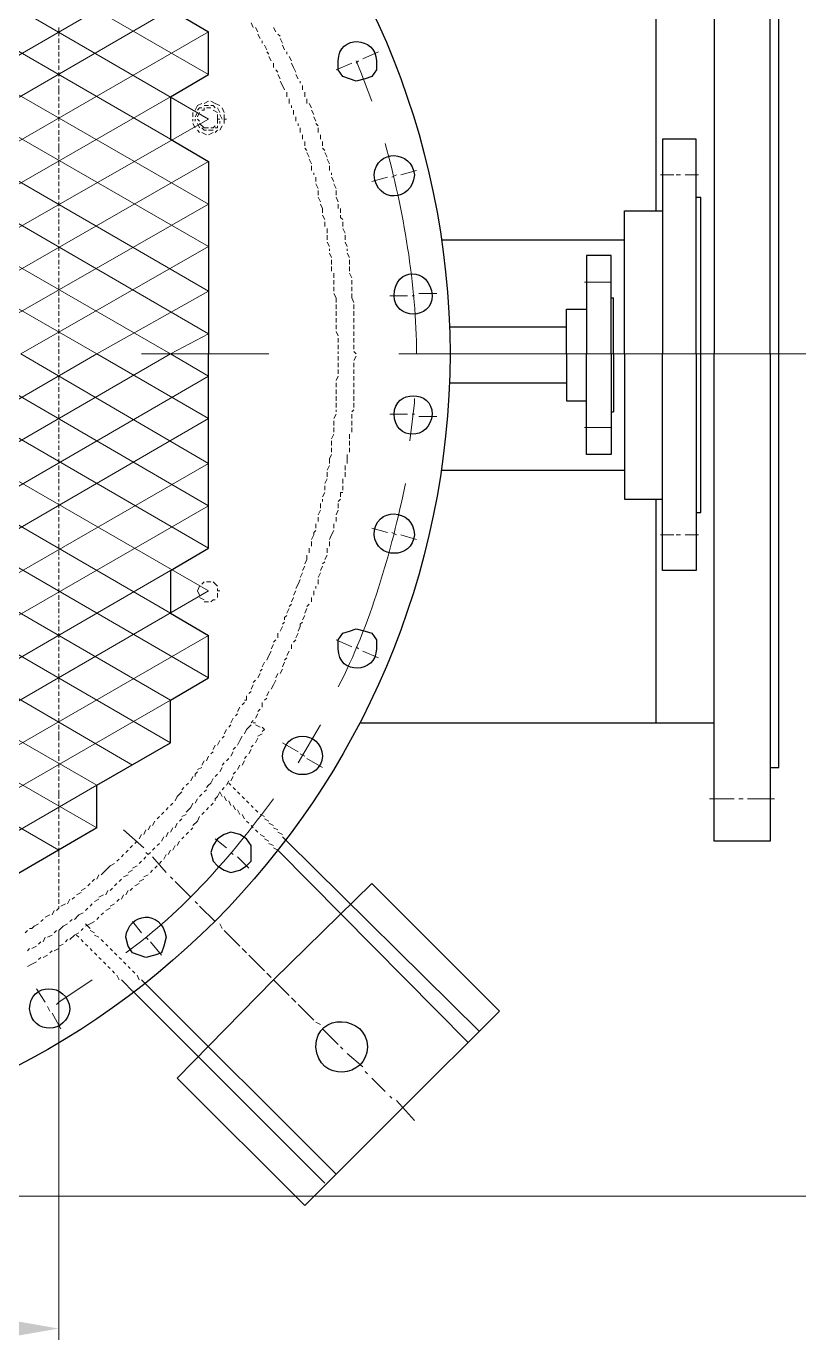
# Model space of a CAD drawing. Header units: millimetres. Extents: x 0 to 825, y 0 to 1167.
# Drawn here: x 260.3 to 322.5, y 105.3 to 211 of the extents above; entities that cross this region are included whole.
import ezdxf

# ---------------------------------------------------------------- set-up
doc = ezdxf.new("R2010")
doc.units = ezdxf.units.MM
doc.layers.add('1', color=7, linetype='Continuous')

msp = doc.modelspace()

# ---------------------------------------------------------------- hatches: boundary and pattern name
h = msp.add_hatch(color=0)
h.dxf.hatch_style = 2
h.paths.add_polyline_path([(258.801732, 106.881732), (258.801732, 105.441732), (262.941732, 106.161732)])

# ---------------------------------------------------------------- linework, layer by layer
at = {"layer": '1', "color": 0, "lineweight": 9}
for points in [[(275.001732, 207.141732), (230.001732, 233.061732)], [(275.001732, 203.541732), (230.001732, 229.641732)], [(271.941732, 201.921732), (230.001732, 226.221732)], [(275.001732, 196.701732), (230.001732, 222.621732)], [(275.001732, 193.281732), (230.001732, 219.201732)], [(275.001732, 189.681732), (230.001732, 215.781732)], [(230.001732, 191.481732), (271.941732, 215.781732)], [(275.001732, 186.261732), (230.001732, 212.361732)], [(230.001732, 188.061732), (271.941732, 212.361732)], [(230.001732, 184.641732), (275.001732, 210.561732)], [(262.941732, 210.561732), (262.941732, 210.921732)], [(262.941732, 210.201732), (262.941732, 210.561732)], [(278.601732, 210.921732), (278.421732, 211.281732)], [(278.961732, 210.561732), (278.781732, 210.921732)], [(280.401732, 210.561732), (280.221732, 210.921732)], [(262.941732, 209.661732), (262.941732, 210.021732)], [(262.941732, 209.121732), (262.941732, 209.481732)], [(279.141732, 210.021732), (278.961732, 210.381732)], [(279.321732, 209.661732), (279.321732, 209.841732)], [(279.681732, 209.121732), (279.501732, 209.481732)], [(280.761732, 210.201732), (280.581732, 210.381732)], [(280.941732, 209.661732), (280.941732, 209.661732), (280.761732, 210.021732)], [(281.121732, 209.121732), (280.941732, 209.481732)], [(271.941732, 184.641732), (230.001732, 208.761732)], [(262.941732, 208.581732), (262.941732, 208.941732)], [(262.941732, 208.041732), (262.941732, 208.401732)], [(279.861732, 208.761732), (279.681732, 208.941732)], [(280.041732, 208.221732), (279.861732, 208.581732)], [(281.301732, 208.761732), (281.301732, 208.941732)], [(281.661732, 208.221732), (281.481732, 208.581732)], [(288.681732, 208.941732), (287.421732, 208.401732)], [(262.941732, 207.501732), (262.941732, 207.861732)], [(262.941732, 206.961732), (262.941732, 207.321732)], [(280.221732, 207.681732), (280.221732, 208.041732)], [(280.581732, 207.321732), (280.401732, 207.501732)], [(281.841732, 207.681732), (281.661732, 208.041732)], [(282.021732, 207.321732), (281.841732, 207.681732)], [(286.521732, 208.041732), (285.261732, 207.501732)], [(288.141732, 204.981732), (287.241732, 207.321732), (286.881732, 208.221732)], [(287.061732, 208.221732), (286.881732, 208.041732)], [(262.941732, 206.421732), (262.941732, 206.781732)], [(262.941732, 205.881732), (262.941732, 206.241732)], [(280.761732, 206.781732), (280.581732, 207.141732)], [(280.941732, 206.241732), (280.761732, 206.601732)], [(281.121732, 205.881732), (280.941732, 206.241732)], [(282.201732, 206.781732), (282.021732, 207.141732)], [(282.381732, 206.421732), (282.381732, 206.601732)], [(282.561732, 205.881732), (282.561732, 206.241732)], [(266.001732, 184.641732), (230.001732, 205.341732)], [(235.941732, 184.641732), (271.941732, 205.341732)], [(262.941732, 205.521732), (262.941732, 205.881732)], [(262.941732, 204.981732), (262.941732, 205.341732)], [(281.301732, 205.341732), (281.301732, 205.701732)], [(281.481732, 204.801732), (281.481732, 205.161732)], [(282.741732, 205.341732), (282.741732, 205.701732)], [(282.921732, 204.801732), (282.921732, 205.161732)], [(262.941732, 204.441732), (262.941732, 204.801732)], [(262.941732, 203.901732), (262.941732, 204.261732)], [(274.101732, 204.621732), (273.921732, 204.261732)], [(274.461732, 204.801732), (274.101732, 204.621732)], [(274.461732, 204.441732), (274.281732, 204.441732), (274.101732, 204.261732)], [(274.641732, 204.441732), (274.641732, 204.261732), (274.461732, 204.261732)], [(275.001732, 204.981732), (274.641732, 204.801732)], [(275.001732, 204.621732), (274.641732, 204.621732)], [(275.181732, 204.441732), (275.001732, 204.441732), (274.821732, 204.441732)], [(275.541732, 204.801732), (275.181732, 204.981732)], [(275.541732, 204.441732), (275.361732, 204.621732), (275.181732, 204.621732)], [(275.721732, 204.081732), (275.361732, 204.261732)], [(275.901732, 204.621732), (275.541732, 204.801732)], [(275.901732, 204.081732), (275.721732, 204.441732), (275.721732, 204.441732)], [(276.261732, 204.081732), (276.081732, 204.441732)], [(281.661732, 204.441732), (281.661732, 204.621732)], [(281.841732, 203.901732), (281.841732, 204.261732)], [(283.281732, 204.441732), (283.101732, 204.801732)], [(283.461732, 203.901732), (283.281732, 204.261732)], [(241.881732, 184.641732), (275.001732, 203.541732)], [(262.941732, 203.361732), (262.941732, 203.721732)], [(262.941732, 202.821732), (262.941732, 203.181732)], [(273.741732, 204.081732), (273.741732, 203.721732)], [(273.741732, 203.541732), (273.741732, 203.361732)], [(273.741732, 203.181732), (273.921732, 202.821732)], [(274.101732, 204.081732), (274.101732, 204.081732), (273.921732, 203.721732)], [(273.921732, 203.541732), (273.921732, 203.361732)], [(274.281732, 204.081732), (274.281732, 204.081732), (274.101732, 203.721732)], [(274.101732, 203.541732), (274.281732, 203.361732)], [(274.101732, 203.181732), (274.281732, 202.821732), (274.281732, 202.821732)], [(274.281732, 203.181732), (274.641732, 202.821732)], [(275.721732, 203.541732), (275.721732, 203.901732)], [(275.721732, 203.181732), (275.721732, 203.181732), (275.721732, 203.541732)], [(275.721732, 203.541732), (275.901732, 203.541732)], [(276.081732, 203.541732), (275.901732, 203.901732)], [(275.901732, 203.181732), (275.901732, 203.181732), (275.901732, 203.361732)], [(276.081732, 203.541732), (276.081732, 203.541732)], [(276.261732, 203.541732), (276.261732, 203.901732)], [(276.261732, 203.181732), (276.261732, 203.541732)], [(276.261732, 203.541732), (276.441732, 203.541732)], [(282.021732, 203.361732), (282.021732, 203.721732)], [(282.201732, 203.001732), (282.201732, 203.181732)], [(283.641732, 203.361732), (283.461732, 203.721732)], [(283.821732, 203.001732), (283.641732, 203.181732)], [(262.941732, 202.281732), (262.941732, 202.641732)], [(262.941732, 201.741732), (262.941732, 202.101732)], [(274.101732, 202.641732), (274.281732, 202.461732)], [(274.461732, 202.821732), (274.641732, 202.641732), (274.821732, 202.641732)], [(274.461732, 202.461732), (274.821732, 202.281732)], [(274.641732, 202.821732), (275.001732, 202.821732), (275.001732, 202.821732)], [(275.001732, 202.641732), (275.361732, 202.641732)], [(275.001732, 202.281732), (275.361732, 202.461732)], [(275.181732, 202.821732), (275.361732, 202.821732), (275.541732, 203.001732)], [(275.541732, 202.821732), (275.721732, 202.821732), (275.721732, 203.001732)], [(275.541732, 202.461732), (275.721732, 202.641732)], [(275.901732, 202.641732), (276.081732, 203.001732)], [(282.381732, 202.461732), (282.381732, 202.821732)], [(282.561732, 201.921732), (282.561732, 202.281732)], [(283.821732, 202.461732), (283.821732, 202.821732)], [(284.001732, 201.921732), (284.001732, 202.281732)], [(262.941732, 201.201732), (262.941732, 201.561732)], [(262.941732, 200.841732), (262.941732, 201.201732)], [(282.741732, 201.381732), (282.741732, 201.741732)], [(282.921732, 201.021732), (282.741732, 201.201732)], [(284.181732, 201.381732), (284.181732, 201.741732)], [(284.361732, 201.021732), (284.181732, 201.201732)], [(248.001732, 184.641732), (275.001732, 200.121732)], [(262.941732, 200.301732), (262.941732, 200.661732)], [(262.941732, 199.761732), (262.941732, 200.121732)], [(283.101732, 200.481732), (282.921732, 200.841732)], [(283.281732, 199.941732), (283.101732, 200.301732)], [(284.541732, 200.481732), (284.361732, 200.841732)], [(284.721732, 199.941732), (284.541732, 200.301732)], [(262.941732, 199.221732), (262.941732, 199.581732)], [(262.941732, 198.681732), (262.941732, 199.041732)], [(283.281732, 199.401732), (283.281732, 199.761732)], [(283.461732, 199.041732), (283.461732, 199.221732)], [(283.641732, 198.501732), (283.641732, 198.861732)], [(284.721732, 199.401732), (284.721732, 199.761732)], [(284.901732, 199.041732), (284.901732, 199.221732)], [(285.081732, 198.501732), (284.901732, 198.861732)], [(289.401732, 198.861732), (288.141732, 198.501732)], [(290.121732, 199.041732), (289.761732, 198.861732)], [(291.741732, 199.401732), (290.481732, 199.041732)], [(311.361732, 199.041732), (312.441732, 199.041732)], [(312.621732, 199.041732), (312.981732, 199.041732)], [(313.341732, 199.041732), (314.421732, 199.041732)], [(262.941732, 198.141732), (262.941732, 198.501732)], [(262.941732, 197.601732), (262.941732, 197.961732)], [(283.821732, 197.961732), (283.641732, 198.321732)], [(283.821732, 197.421732), (283.821732, 197.781732)], [(285.261732, 197.961732), (285.081732, 198.321732)], [(285.261732, 197.421732), (285.261732, 197.781732)], [(253.941732, 184.641732), (275.001732, 196.701732)], [(262.941732, 197.061732), (262.941732, 197.421732)], [(262.941732, 196.521732), (262.941732, 196.881732)], [(284.001732, 196.881732), (283.821732, 197.241732)], [(284.181732, 196.341732), (284.001732, 196.701732)], [(285.441732, 196.881732), (285.261732, 197.241732)], [(285.441732, 196.341732), (285.441732, 196.701732)], [(262.941732, 196.161732), (262.941732, 196.341732)], [(262.941732, 195.621732), (262.941732, 195.981732)], [(284.181732, 195.981732), (284.181732, 196.341732)], [(284.361732, 195.441732), (284.181732, 195.801732)], [(285.621732, 195.981732), (285.621732, 196.341732)], [(285.801732, 195.441732), (285.621732, 195.621732), (285.621732, 195.801732)], [(262.941732, 195.081732), (262.941732, 195.441732)], [(262.941732, 194.541732), (262.941732, 194.901732)], [(284.361732, 194.901732), (284.361732, 195.261732)], [(284.541732, 194.361732), (284.541732, 194.721732)], [(285.801732, 194.901732), (285.801732, 195.261732)], [(285.981732, 194.361732), (285.801732, 194.721732)], [(262.941732, 194.001732), (262.941732, 194.361732)], [(262.941732, 193.461732), (262.941732, 193.821732)], [(284.541732, 193.821732), (284.541732, 194.181732)], [(284.721732, 193.281732), (284.541732, 193.641732)], [(285.981732, 193.821732), (285.981732, 194.181732)], [(286.161732, 193.281732), (285.981732, 193.641732)], [(259.881732, 184.641732), (275.001732, 193.281732)], [(262.941732, 192.921732), (262.941732, 193.281732)], [(262.941732, 192.381732), (262.941732, 192.741732)], [(284.721732, 192.921732), (284.721732, 193.101732)], [(284.901732, 192.381732), (284.721732, 192.741732)], [(286.161732, 192.921732), (286.161732, 193.101732)], [(286.341732, 192.381732), (286.161732, 192.741732)], [(262.941732, 191.841732), (262.941732, 192.201732)], [(262.941732, 191.481732), (262.941732, 191.661732)], [(284.901732, 191.841732), (284.901732, 192.201732)], [(284.901732, 191.301732), (284.901732, 191.661732)], [(286.341732, 191.841732), (286.341732, 192.021732), (286.341732, 192.201732)], [(286.341732, 191.301732), (286.341732, 191.661732)], [(262.941732, 190.941732), (262.941732, 191.301732)], [(262.941732, 190.401732), (262.941732, 190.761732)], [(285.081732, 190.761732), (285.081732, 191.121732)], [(285.081732, 190.221732), (285.081732, 190.581732)], [(286.521732, 190.761732), (286.341732, 191.121732)], [(286.521732, 190.221732), (286.521732, 190.581732)], [(305.241732, 190.401732), (307.401732, 190.401732)], [(262.941732, 189.861732), (262.941732, 190.221732)], [(262.941732, 189.321732), (262.941732, 189.681732)], [(266.001732, 184.641732), (275.001732, 189.681732)], [(285.081732, 189.681732), (285.081732, 190.041732)], [(285.261732, 189.141732), (285.081732, 189.501732)], [(286.521732, 189.681732), (286.521732, 190.041732)], [(286.521732, 189.141732), (286.521732, 189.501732)], [(291.021732, 189.321732), (289.581732, 189.321732)], [(291.561732, 189.321732), (291.381732, 189.321732)], [(293.361732, 189.501732), (291.921732, 189.501732)], [(262.941732, 188.781732), (262.941732, 189.141732)], [(262.941732, 188.241732), (262.941732, 188.601732)], [(285.261732, 188.781732), (285.261732, 189.141732)], [(285.261732, 188.241732), (285.261732, 188.601732)], [(286.701732, 188.781732), (286.521732, 189.141732)], [(286.701732, 188.241732), (286.701732, 188.241732), (286.701732, 188.601732)], [(262.941732, 187.701732), (262.941732, 188.061732)], [(262.941732, 187.161732), (262.941732, 187.521732)], [(285.261732, 187.701732), (285.261732, 188.061732)], [(285.261732, 187.161732), (285.261732, 187.521732)], [(286.701732, 187.701732), (286.701732, 188.061732)], [(286.701732, 187.161732), (286.701732, 187.521732)], [(262.941732, 186.801732), (262.941732, 186.981732)], [(262.941732, 186.261732), (262.941732, 186.621732)], [(271.941732, 184.641732), (275.001732, 186.261732)], [(285.261732, 186.621732), (285.261732, 186.981732)], [(285.441732, 186.081732), (285.261732, 186.441732)], [(286.701732, 186.621732), (286.701732, 186.981732)], [(286.701732, 186.081732), (286.701732, 186.441732)], [(262.941732, 185.721732), (262.941732, 186.081732)], [(262.941732, 185.181732), (262.941732, 185.541732)], [(285.441732, 185.541732), (285.441732, 185.901732)], [(285.441732, 185.001732), (285.441732, 185.361732)], [(286.701732, 185.541732), (286.701732, 185.901732)], [(286.701732, 185.001732), (286.701732, 185.361732)], [(271.941732, 184.641732), (230.001732, 160.341732)], [(266.001732, 184.641732), (230.001732, 163.761732)], [(230.001732, 184.641732), (275.001732, 158.541732)], [(235.941732, 184.641732), (271.941732, 163.761732)], [(241.881732, 184.641732), (275.001732, 165.561732)], [(248.001732, 184.641732), (275.001732, 168.981732)], [(253.941732, 184.641732), (275.001732, 172.401732)], [(259.881732, 184.641732), (275.001732, 175.821732)], [(262.941732, 184.641732), (262.941732, 185.001732)], [(262.941732, 184.101732), (262.941732, 184.461732)], [(266.001732, 184.641732), (275.001732, 179.421732)], [(269.601732, 184.641732), (279.861732, 184.641732)], [(271.941732, 184.641732), (275.001732, 182.841732)], [(285.441732, 184.641732), (285.441732, 184.821732)], [(285.441732, 184.641732), (285.441732, 184.641732)], [(285.441732, 184.101732), (285.441732, 184.461732)], [(286.881732, 184.641732), (286.701732, 184.821732)], [(286.701732, 184.101732), (286.881732, 184.461732)], [(286.881732, 184.641732), (286.881732, 184.641732)], [(290.301732, 184.641732), (334.761732, 184.641732)], [(291.741732, 184.641732), (291.741732, 184.641732)], [(262.941732, 183.561732), (262.941732, 183.921732)], [(262.941732, 183.021732), (262.941732, 183.381732)], [(285.441732, 183.561732), (285.441732, 183.921732)], [(285.441732, 183.021732), (285.441732, 183.381732)], [(286.701732, 183.561732), (286.701732, 183.921732)], [(286.701732, 183.021732), (286.701732, 183.381732)], [(275.001732, 182.841732), (230.001732, 156.741732)], [(262.941732, 182.481732), (262.941732, 182.841732)], [(262.941732, 182.121732), (262.941732, 182.301732)], [(262.941732, 181.581732), (262.941732, 181.941732)], [(285.261732, 182.481732), (285.441732, 182.841732)], [(285.261732, 181.941732), (285.261732, 182.301732)], [(286.701732, 182.481732), (286.701732, 182.841732)], [(286.701732, 181.941732), (286.701732, 182.301732)], [(230.001732, 181.041732), (271.941732, 156.741732)], [(262.941732, 181.041732), (262.941732, 181.401732)], [(262.941732, 180.501732), (262.941732, 180.861732)], [(285.261732, 181.401732), (285.261732, 181.761732)], [(285.261732, 180.861732), (285.261732, 181.221732)], [(286.701732, 181.401732), (286.701732, 181.761732)], [(286.701732, 180.861732), (286.701732, 181.221732)], [(291.201732, 177.621732), (291.561732, 180.681732), (291.561732, 181.041732)], [(262.941732, 179.961732), (262.941732, 180.321732)], [(262.941732, 179.421732), (262.941732, 179.781732)], [(285.081732, 179.421732), (285.261732, 179.781732)], [(285.261732, 180.321732), (285.261732, 180.681732)], [(285.261732, 179.961732), (285.261732, 180.141732)], [(286.521732, 179.961732), (286.701732, 180.141732)], [(286.521732, 179.421732), (286.521732, 179.781732)], [(286.701732, 180.321732), (286.701732, 180.681732)], [(291.021732, 179.781732), (289.581732, 179.781732)], [(291.561732, 179.781732), (291.381732, 179.781732)], [(275.001732, 179.421732), (230.001732, 153.321732)], [(262.941732, 178.881732), (262.941732, 179.241732)], [(285.081732, 178.881732), (285.081732, 179.241732)], [(286.521732, 178.881732), (286.521732, 179.241732)], [(293.361732, 179.601732), (291.921732, 179.601732)], [(262.941732, 178.341732), (262.941732, 178.701732)], [(262.941732, 177.801732), (262.941732, 178.161732)], [(284.901732, 177.801732), (285.081732, 178.161732)], [(285.081732, 178.341732), (285.081732, 178.701732)], [(286.341732, 177.801732), (286.341732, 178.161732)], [(286.521732, 178.341732), (286.521732, 178.701732)], [(305.241732, 178.701732), (307.401732, 178.701732)], [(230.001732, 177.621732), (271.941732, 153.321732)], [(262.941732, 177.441732), (262.941732, 177.621732)], [(262.941732, 176.901732), (262.941732, 177.261732)], [(262.941732, 176.361732), (262.941732, 176.721732)], [(284.901732, 177.261732), (284.901732, 177.621732)], [(284.901732, 176.721732), (284.901732, 177.081732)], [(286.341732, 177.261732), (286.341732, 177.621732)], [(286.341732, 176.721732), (286.341732, 177.081732)], [(275.001732, 175.821732), (230.001732, 149.901732)], [(262.941732, 175.821732), (262.941732, 176.181732)], [(262.941732, 175.281732), (262.941732, 175.641732)], [(284.541732, 175.281732), (284.721732, 175.641732)], [(284.721732, 176.181732), (284.901732, 176.541732)], [(284.721732, 175.821732), (284.721732, 176.181732)], [(285.981732, 175.281732), (285.981732, 175.641732)], [(286.161732, 176.181732), (286.161732, 176.541732)], [(286.161732, 175.821732), (286.161732, 176.181732)], [(262.941732, 174.741732), (262.941732, 175.101732)], [(262.941732, 174.201732), (262.941732, 174.561732)], [(284.361732, 174.201732), (284.541732, 174.561732)], [(284.541732, 174.741732), (284.541732, 175.101732)], [(285.801732, 174.201732), (285.801732, 174.561732)], [(285.981732, 174.741732), (285.981732, 175.101732)], [(230.001732, 174.201732), (268.881732, 151.521732)], [(262.941732, 173.661732), (262.941732, 174.021732)], [(262.941732, 173.121732), (262.941732, 173.481732)], [(284.181732, 173.121732), (284.361732, 173.481732)], [(284.361732, 173.661732), (284.361732, 174.021732)], [(285.621732, 173.121732), (285.621732, 173.481732), (285.801732, 173.481732)], [(285.801732, 173.661732), (285.801732, 174.021732)], [(275.001732, 172.401732), (230.001732, 146.481732)], [(262.941732, 172.761732), (262.941732, 172.941732)], [(262.941732, 172.221732), (262.941732, 172.581732)], [(284.001732, 172.221732), (284.001732, 172.581732)], [(284.181732, 172.761732), (284.181732, 172.941732)], [(285.441732, 172.761732), (285.621732, 172.941732)], [(285.441732, 172.221732), (285.441732, 172.581732)], [(262.941732, 171.681732), (262.941732, 172.041732)], [(262.941732, 171.141732), (262.941732, 171.501732)], [(283.821732, 171.681732), (284.001732, 172.041732)], [(283.821732, 171.141732), (283.821732, 171.501732)], [(285.261732, 171.681732), (285.441732, 172.041732)], [(285.261732, 171.141732), (285.261732, 171.501732)], [(230.001732, 170.601732), (266.001732, 149.901732)], [(262.941732, 170.601732), (262.941732, 170.961732)], [(262.941732, 170.061732), (262.941732, 170.421732)], [(283.461732, 170.061732), (283.461732, 170.241732), (283.641732, 170.421732)], [(283.641732, 170.601732), (283.641732, 170.961732)], [(284.901732, 170.061732), (285.081732, 170.421732)], [(285.081732, 170.601732), (285.081732, 170.961732)], [(289.401732, 170.241732), (288.141732, 170.601732)], [(262.941732, 169.521732), (262.941732, 169.881732)], [(262.941732, 168.981732), (262.941732, 169.341732)], [(283.281732, 169.701732), (283.461732, 170.061732)], [(283.281732, 169.161732), (283.281732, 169.521732)], [(284.721732, 169.701732), (284.901732, 170.061732)], [(284.721732, 169.161732), (284.721732, 169.521732)], [(290.121732, 170.061732), (289.761732, 170.241732)], [(291.741732, 169.701732), (290.481732, 170.061732)], [(311.361732, 170.061732), (312.441732, 170.061732)], [(312.621732, 170.061732), (312.981732, 170.061732)], [(313.341732, 170.061732), (314.421732, 170.061732)], [(262.941732, 168.441732), (262.941732, 168.801732)], [(262.941732, 168.081732), (262.941732, 168.261732)], [(282.921732, 168.081732), (282.921732, 168.441732)], [(283.101732, 168.621732), (283.101732, 168.981732)], [(284.361732, 168.081732), (284.541732, 168.441732)], [(284.541732, 168.621732), (284.541732, 168.981732)], [(230.001732, 167.181732), (266.001732, 146.481732)], [(271.941732, 167.181732), (230.001732, 142.881732)], [(262.941732, 167.541732), (262.941732, 167.901732)], [(262.941732, 167.001732), (262.941732, 167.361732)], [(282.561732, 167.181732), (282.741732, 167.541732)], [(282.741732, 167.721732), (282.921732, 168.081732)], [(284.001732, 167.181732), (284.181732, 167.541732)], [(284.181732, 167.721732), (284.361732, 167.901732)], [(262.941732, 166.461732), (262.941732, 166.821732)], [(262.941732, 165.921732), (262.941732, 166.281732)], [(274.641732, 166.281732), (274.641732, 166.281732), (274.461732, 166.101732)], [(275.181732, 166.281732), (275.001732, 166.281732), (274.821732, 166.281732)], [(275.721732, 165.921732), (275.361732, 166.281732)], [(282.021732, 165.741732), (282.201732, 166.101732)], [(282.201732, 166.101732), (282.381732, 166.461732)], [(282.381732, 166.641732), (282.381732, 166.641732), (282.561732, 167.001732)], [(283.821732, 166.641732), (284.001732, 167.001732)], [(283.821732, 166.101732), (283.821732, 166.281732), (283.821732, 166.461732)], [(275.001732, 165.561732), (230.001732, 139.461732)], [(262.941732, 165.381732), (262.941732, 165.741732)], [(262.941732, 164.841732), (262.941732, 165.201732)], [(274.281732, 165.921732), (274.281732, 165.921732), (274.101732, 165.561732)], [(274.101732, 165.561732), (274.281732, 165.201732)], [(274.281732, 165.021732), (274.641732, 164.841732)], [(275.721732, 165.561732), (275.721732, 165.741732)], [(275.721732, 165.561732), (275.901732, 165.561732)], [(275.721732, 165.021732), (275.721732, 165.021732), (275.721732, 165.381732)], [(281.661732, 164.661732), (281.841732, 165.021732)], [(281.841732, 165.201732), (282.021732, 165.561732)], [(283.281732, 164.661732), (283.281732, 165.021732)], [(283.461732, 165.201732), (283.461732, 165.561732)], [(283.641732, 165.741732), (283.641732, 165.921732)], [(262.941732, 164.301732), (262.941732, 164.661732)], [(262.941732, 163.761732), (262.941732, 164.121732)], [(274.641732, 164.661732), (275.001732, 164.661732), (275.001732, 164.661732)], [(275.181732, 164.661732), (275.361732, 164.841732), (275.541732, 164.841732)], [(281.301732, 163.761732), (281.481732, 164.121732)], [(281.481732, 164.301732), (281.661732, 164.481732)], [(282.741732, 163.761732), (282.921732, 164.121732)], [(282.921732, 164.301732), (283.101732, 164.481732)], [(230.001732, 163.761732), (262.941732, 144.681732)], [(262.941732, 163.401732), (262.941732, 163.581732)], [(262.941732, 162.861732), (262.941732, 163.221732)], [(280.941732, 162.861732), (281.121732, 163.041732)], [(281.121732, 163.221732), (281.121732, 163.401732), (281.301732, 163.581732)], [(282.381732, 162.681732), (282.381732, 162.861732), (282.561732, 163.041732)], [(282.561732, 163.221732), (282.741732, 163.581732)], [(275.001732, 161.961732), (230.001732, 136.041732)], [(262.941732, 162.321732), (262.941732, 162.681732)], [(262.941732, 161.781732), (262.941732, 162.141732)], [(280.581732, 161.781732), (280.581732, 162.141732)], [(280.761732, 162.321732), (280.941732, 162.681732)], [(282.021732, 161.781732), (282.201732, 162.141732)], [(282.201732, 162.321732), (282.381732, 162.681732)], [(262.941732, 161.241732), (262.941732, 161.601732)], [(262.941732, 160.701732), (262.941732, 161.061732)], [(280.041732, 160.881732), (280.221732, 161.241732)], [(280.221732, 161.421732), (280.401732, 161.601732)], [(281.661732, 160.881732), (281.661732, 161.241732)], [(281.841732, 161.421732), (282.021732, 161.601732)], [(286.521732, 161.061732), (285.261732, 161.601732)], [(287.061732, 160.881732), (286.881732, 161.061732)], [(262.941732, 160.161732), (262.941732, 160.521732)], [(262.941732, 159.621732), (262.941732, 159.981732)], [(279.321732, 159.441732), (279.501732, 159.801732)], [(279.681732, 159.981732), (279.681732, 159.981732), (279.861732, 160.341732)], [(279.861732, 160.341732), (280.041732, 160.701732)], [(280.941732, 159.441732), (281.121732, 159.801732)], [(281.121732, 159.981732), (281.301732, 160.161732)], [(281.301732, 160.341732), (281.481732, 160.701732)], [(288.681732, 160.161732), (287.421732, 160.701732)], [(262.941732, 159.081732), (262.941732, 159.441732)], [(262.941732, 158.541732), (262.941732, 158.901732)], [(278.961732, 158.541732), (279.141732, 158.901732)], [(279.141732, 159.081732), (279.321732, 159.261732)], [(280.401732, 158.541732), (280.581732, 158.901732)], [(280.761732, 158.901732), (280.941732, 159.261732)], [(262.941732, 158.181732), (262.941732, 158.541732)], [(262.941732, 157.641732), (262.941732, 158.001732)], [(278.421732, 157.641732), (278.601732, 158.001732)], [(278.601732, 158.181732), (278.781732, 158.361732)], [(280.041732, 157.641732), (280.221732, 158.001732)], [(280.221732, 158.001732), (280.401732, 158.361732)], [(271.941732, 156.741732), (232.881732, 134.241732)], [(262.941732, 157.101732), (262.941732, 157.461732)], [(262.941732, 156.561732), (262.941732, 156.921732)], [(277.701732, 156.381732), (277.881732, 156.561732)], [(277.881732, 156.741732), (278.061732, 156.741732), (278.061732, 157.101732)], [(278.241732, 157.281732), (278.421732, 157.461732)], [(279.321732, 156.201732), (279.321732, 156.561732)], [(279.501732, 156.741732), (279.681732, 156.921732)], [(279.681732, 157.101732), (279.861732, 157.461732)], [(262.941732, 156.021732), (262.941732, 156.381732)], [(262.941732, 155.481732), (262.941732, 155.841732)], [(277.161732, 155.481732), (277.341732, 155.661732)], [(277.341732, 155.841732), (277.521732, 156.201732)], [(278.781732, 155.301732), (278.961732, 155.661732)], [(278.961732, 155.841732), (279.141732, 156.021732)], [(262.941732, 154.941732), (262.941732, 155.301732)], [(262.941732, 154.401732), (262.941732, 154.761732)], [(276.261732, 154.041732), (276.441732, 154.401732)], [(276.621732, 154.581732), (276.801732, 154.761732)], [(276.801732, 154.941732), (276.981732, 155.301732)], [(277.881732, 154.041732), (278.061732, 154.401732)], [(278.061732, 154.401732), (278.421732, 154.761732)], [(278.421732, 154.941732), (278.601732, 155.121732)], [(278.601732, 154.941732), (278.781732, 154.941732)], [(278.781732, 154.761732), (279.141732, 154.581732)], [(279.321732, 154.581732), (279.501732, 154.401732)], [(279.321732, 154.221732), (279.501732, 154.401732)], [(282.201732, 151.701732), (284.001732, 154.761732)], [(262.941732, 153.861732), (262.941732, 154.221732)], [(262.941732, 153.501732), (262.941732, 153.861732)], [(275.721732, 153.141732), (275.901732, 153.501732)], [(276.081732, 153.681732), (276.081732, 153.681732), (276.261732, 153.861732)], [(277.341732, 153.141732), (277.521732, 153.501732)], [(277.521732, 153.501732), (277.701732, 153.861732)], [(278.781732, 153.321732), (278.961732, 153.681732)], [(278.961732, 153.861732), (279.321732, 154.041732)], [(262.941732, 152.961732), (262.941732, 153.321732)], [(262.941732, 152.421732), (262.941732, 152.781732)], [(275.181732, 152.421732), (275.361732, 152.601732)], [(275.361732, 152.781732), (275.541732, 153.141732)], [(276.801732, 152.241732), (276.981732, 152.601732)], [(276.981732, 152.781732), (277.161732, 152.961732)], [(278.241732, 152.421732), (278.421732, 152.781732)], [(278.421732, 152.961732), (278.601732, 153.141732)], [(282.201732, 152.601732), (280.941732, 153.321732)], [(282.741732, 152.241732), (282.381732, 152.421732)], [(262.941732, 151.881732), (262.941732, 152.241732)], [(262.941732, 151.341732), (262.941732, 151.701732)], [(274.101732, 151.161732), (274.461732, 151.341732)], [(274.461732, 151.521732), (274.641732, 151.881732)], [(274.821732, 151.881732), (275.001732, 152.241732)], [(275.901732, 150.981732), (276.081732, 151.341732)], [(276.081732, 151.521732), (276.261732, 151.701732)], [(276.441732, 151.881732), (276.621732, 152.061732)], [(277.341732, 151.161732), (277.521732, 151.521732)], [(277.701732, 151.521732), (277.881732, 151.881732)], [(277.881732, 152.061732), (278.061732, 152.241732)], [(284.181732, 151.341732), (282.921732, 152.061732)], [(262.941732, 150.801732), (262.941732, 151.161732)], [(262.941732, 150.261732), (262.941732, 150.621732)], [(273.561732, 150.261732), (273.741732, 150.621732)], [(273.921732, 150.621732), (273.921732, 150.801732), (274.101732, 150.981732)], [(275.181732, 150.081732), (275.361732, 150.441732)], [(275.541732, 150.621732), (275.721732, 150.801732)], [(276.441732, 149.901732), (276.621732, 150.261732)], [(276.801732, 150.261732), (276.981732, 150.621732)], [(276.981732, 150.801732), (277.161732, 150.981732)], [(266.001732, 149.901732), (248.001732, 139.461732)], [(262.941732, 149.721732), (262.941732, 150.081732)], [(262.941732, 149.181732), (262.941732, 149.541732)], [(262.941732, 148.821732), (262.941732, 149.181732)], [(272.481732, 149.001732), (272.841732, 149.361732)], [(272.841732, 149.541732), (273.021732, 149.721732)], [(273.201732, 149.901732), (273.381732, 150.081732)], [(274.281732, 149.001732), (274.461732, 149.181732)], [(274.641732, 149.361732), (274.821732, 149.541732)], [(274.821732, 149.721732), (275.001732, 149.901732), (275.181732, 150.081732)], [(275.721732, 149.001732), (275.901732, 149.361732)], [(275.901732, 149.361732), (276.081732, 149.001732)], [(276.081732, 149.541732), (276.261732, 149.721732)], [(276.621732, 150.081732), (276.801732, 149.901732)], [(276.981732, 149.721732), (277.161732, 149.541732)], [(277.341732, 149.361732), (277.521732, 149.181732)], [(262.941732, 148.281732), (262.941732, 148.641732)], [(262.941732, 147.741732), (262.941732, 148.101732)], [(271.581732, 147.921732), (271.581732, 147.921732), (271.761732, 148.101732)], [(271.941732, 148.281732), (272.121732, 148.461732)], [(272.301732, 148.641732), (272.481732, 149.001732)], [(273.201732, 147.741732), (273.561732, 148.101732)], [(273.561732, 148.101732), (273.741732, 148.461732)], [(273.921732, 148.461732), (274.101732, 148.821732)], [(274.821732, 147.921732), (275.001732, 148.101732)], [(275.181732, 148.281732), (275.361732, 148.461732)], [(275.541732, 148.641732), (275.541732, 148.821732), (275.721732, 149.001732)], [(276.261732, 149.001732), (276.441732, 148.641732)], [(276.621732, 148.641732), (276.801732, 148.281732)], [(276.981732, 148.281732), (277.161732, 147.921732)], [(277.701732, 149.001732), (277.881732, 148.821732)], [(278.061732, 148.641732), (278.241732, 148.461732)], [(278.421732, 148.281732), (278.601732, 148.101732)], [(315.321732, 148.821732), (317.301732, 148.821732)], [(317.661732, 148.821732), (318.021732, 148.821732)], [(318.381732, 148.821732), (320.541732, 148.821732)], [(262.941732, 147.201732), (262.941732, 147.561732)], [(262.941732, 146.661732), (262.941732, 147.021732)], [(270.501732, 146.661732), (270.681732, 147.021732)], [(270.861732, 147.201732), (271.041732, 147.381732)], [(271.221732, 147.561732), (271.401732, 147.741732)], [(272.661732, 147.021732), (272.661732, 147.021732), (272.841732, 147.201732)], [(272.841732, 147.381732), (273.201732, 147.561732)], [(273.741732, 146.661732), (274.101732, 147.021732)], [(274.101732, 147.021732), (274.281732, 147.381732)], [(274.461732, 147.561732), (274.641732, 147.741732)], [(277.341732, 147.921732), (277.521732, 147.561732)], [(277.701732, 147.561732), (277.881732, 147.201732)], [(278.061732, 147.021732), (278.241732, 146.841732)], [(278.781732, 147.921732), (278.961732, 147.741732)], [(279.141732, 147.561732), (279.501732, 147.381732)], [(279.501732, 147.201732), (279.861732, 147.021732)], [(262.941732, 146.121732), (262.941732, 146.481732)], [(262.941732, 145.581732), (262.941732, 145.941732)], [(268.161732, 146.301732), (269.781732, 144.861732)], [(269.421732, 145.581732), (269.601732, 145.941732)], [(269.781732, 145.941732), (269.961732, 146.301732)], [(270.141732, 146.301732), (270.321732, 146.661732)], [(271.581732, 145.761732), (271.761732, 146.121732)], [(271.941732, 146.121732), (272.121732, 146.481732)], [(272.301732, 146.481732), (272.481732, 146.841732)], [(273.201732, 145.941732), (273.381732, 146.121732)], [(273.561732, 146.301732), (273.741732, 146.481732)], [(278.421732, 146.661732), (278.601732, 146.481732)], [(278.781732, 146.301732), (278.961732, 146.121732)], [(279.141732, 145.941732), (279.501732, 145.761732)], [(279.861732, 146.841732), (280.221732, 146.661732)], [(280.221732, 146.481732), (280.581732, 146.301732)], [(280.581732, 146.121732), (280.941732, 145.941732)], [(262.941732, 145.041732), (262.941732, 145.401732)], [(268.701732, 144.861732), (268.881732, 145.041732)], [(269.061732, 145.221732), (269.241732, 145.401732)], [(270.861732, 145.041732), (271.041732, 145.221732)], [(271.221732, 145.401732), (271.401732, 145.761732)], [(272.121732, 144.681732), (272.301732, 145.041732)], [(272.481732, 145.041732), (272.661732, 145.401732)], [(272.841732, 145.581732), (273.021732, 145.761732)], [(276.441732, 144.861732), (275.541732, 145.581732)], [(279.501732, 145.581732), (279.861732, 145.401732)], [(279.861732, 145.221732), (280.221732, 145.041732)], [(280.941732, 145.761732), (281.301732, 145.401732)], [(262.941732, 144.501732), (262.941732, 144.861732)], [(262.941732, 144.141732), (262.941732, 144.501732)], [(262.941732, 143.601732), (262.941732, 143.961732)], [(267.621732, 143.781732), (267.801732, 143.961732)], [(267.981732, 144.141732), (268.161732, 144.321732)], [(268.341732, 144.501732), (268.521732, 144.681732)], [(269.781732, 143.961732), (269.961732, 144.141732)], [(269.961732, 144.501732), (270.141732, 144.321732)], [(270.141732, 144.321732), (270.141732, 144.321732), (270.321732, 144.501732)], [(270.501732, 144.681732), (270.681732, 144.861732)], [(270.501732, 144.141732), (271.581732, 142.881732)], [(271.401732, 143.961732), (271.581732, 144.321732)], [(271.761732, 144.321732), (271.941732, 144.681732)], [(276.981732, 144.321732), (276.801732, 144.501732)], [(278.241732, 143.241732), (277.341732, 144.141732)], [(280.221732, 144.861732), (280.581732, 144.681732)], [(262.941732, 143.061732), (262.941732, 143.421732)], [(262.941732, 142.521732), (262.941732, 142.881732)], [(266.361732, 142.701732), (266.541732, 142.881732), (266.721732, 143.061732)], [(266.721732, 143.061732), (267.081732, 143.421732)], [(267.081732, 143.421732), (267.441732, 143.601732)], [(268.521732, 142.881732), (268.881732, 143.061732)], [(268.881732, 143.241732), (269.241732, 143.421732)], [(269.421732, 143.601732), (269.601732, 143.781732)], [(270.321732, 142.881732), (270.501732, 143.061732)], [(270.681732, 143.241732), (270.861732, 143.421732)], [(271.041732, 143.601732), (271.221732, 143.781732)], [(262.941732, 141.981732), (262.941732, 142.341732)], [(262.941732, 141.441732), (262.941732, 141.801732)], [(265.281732, 141.801732), (265.461732, 141.981732)], [(265.641732, 142.161732), (265.821732, 142.341732)], [(266.001732, 142.341732), (266.181732, 142.701732)], [(267.441732, 141.801732), (267.621732, 141.981732)], [(267.801732, 142.161732), (267.981732, 142.341732)], [(268.161732, 142.521732), (268.521732, 142.701732)], [(269.061732, 141.801732), (269.421732, 141.981732)], [(269.421732, 142.161732), (269.781732, 142.341732)], [(269.781732, 142.521732), (270.141732, 142.701732)], [(271.941732, 142.521732), (272.121732, 142.341732)], [(272.301732, 142.161732), (273.561732, 140.901732)], [(262.941732, 140.901732), (262.941732, 141.261732)], [(262.941732, 140.361732), (262.941732, 140.721732)], [(263.661732, 140.361732), (263.841732, 140.721732)], [(264.021732, 140.721732), (264.201732, 140.901732)], [(264.381732, 141.081732), (264.741732, 141.261732)], [(264.741732, 141.441732), (265.101732, 141.621732)], [(265.821732, 140.541732), (266.181732, 140.721732)], [(266.181732, 140.901732), (266.541732, 141.081732)], [(266.721732, 141.081732), (266.901732, 141.441732)], [(267.081732, 141.441732), (267.261732, 141.621732)], [(267.621732, 140.541732), (267.801732, 140.721732)], [(267.981732, 140.721732), (268.161732, 141.081732)], [(268.341732, 141.081732), (268.521732, 141.441732)], [(268.701732, 141.441732), (268.881732, 141.621732)], [(262.401732, 139.461732), (262.581732, 139.821732)], [(262.761732, 139.821732), (262.941732, 140.001732)], [(262.941732, 140.001732), (262.941732, 140.181732)], [(263.121732, 140.181732), (263.481732, 140.361732)], [(264.561732, 139.461732), (264.921732, 139.641732)], [(265.101732, 139.821732), (265.281732, 140.001732)], [(265.461732, 140.181732), (265.641732, 140.361732)], [(266.361732, 139.461732), (266.541732, 139.641732)], [(266.721732, 139.821732), (267.081732, 140.001732)], [(267.081732, 140.181732), (267.441732, 140.361732)], [(273.921732, 140.541732), (274.101732, 140.361732)], [(274.281732, 140.181732), (275.541732, 138.921732)], [(260.601732, 138.381732), (260.781732, 138.381732), (260.961732, 138.561732)], [(260.961732, 138.561732), (261.321732, 138.741732)], [(261.501732, 138.921732), (261.681732, 139.101732)], [(261.861732, 139.281732), (262.221732, 139.461732)], [(262.941732, 138.201732), (263.301732, 138.561732)], [(263.301732, 138.561732), (263.661732, 138.741732)], [(263.841732, 138.921732), (264.021732, 139.101732)], [(264.201732, 139.101732), (264.561732, 139.461732)], [(265.101732, 138.561732), (265.461732, 138.741732)], [(265.101732, 138.741732), (265.461732, 138.381732)], [(265.461732, 138.741732), (265.821732, 138.921732), (265.821732, 138.921732)], [(266.001732, 139.101732), (266.181732, 139.281732)], [(269.601732, 138.021732), (268.881732, 138.921732)], [(275.901732, 138.741732), (276.081732, 138.381732)], [(260.241732, 138.021732), (260.421732, 138.201732)], [(261.681732, 137.301732), (261.861732, 137.661732)], [(262.041732, 137.661732), (262.401732, 137.841732)], [(262.581732, 138.021732), (262.761732, 138.201732)], [(262.941732, 138.201732), (262.941732, 105.261732)], [(263.481732, 137.301732), (263.661732, 137.481732)], [(263.841732, 137.481732), (264.201732, 137.841732)], [(264.201732, 137.841732), (264.561732, 138.021732)], [(264.381732, 137.841732), (264.561732, 137.661732)], [(264.741732, 138.201732), (264.921732, 138.381732)], [(264.741732, 137.481732), (264.921732, 137.301732)], [(265.461732, 138.201732), (265.821732, 138.021732)], [(265.821732, 137.841732), (266.181732, 137.661732)], [(266.361732, 137.481732), (266.541732, 137.301732)], [(270.141732, 137.481732), (269.961732, 137.661732)], [(276.261732, 138.201732), (277.521732, 136.941732)], [(260.421732, 136.581732), (260.601732, 136.761732)], [(260.781732, 136.761732), (261.141732, 136.941732)], [(261.321732, 137.121732), (261.501732, 137.301732)], [(262.221732, 136.401732), (262.401732, 136.581732)], [(262.581732, 136.581732), (262.941732, 136.761732)], [(262.941732, 136.941732), (263.301732, 137.121732)], [(265.101732, 137.121732), (265.281732, 136.941732)], [(265.461732, 136.761732), (265.641732, 136.581732)], [(266.721732, 137.121732), (266.901732, 136.941732)], [(267.081732, 136.761732), (267.261732, 136.581732)], [(271.221732, 136.221732), (270.321732, 137.301732)], [(277.701732, 136.761732), (278.061732, 136.401732)], [(260.421732, 135.321732), (260.781732, 135.501732)], [(260.781732, 135.501732), (261.141732, 135.681732)], [(261.321732, 135.861732), (261.501732, 136.041732)], [(261.681732, 136.041732), (262.041732, 136.221732)], [(265.821732, 136.401732), (266.001732, 136.221732)], [(266.181732, 136.041732), (266.361732, 135.861732)], [(266.541732, 135.681732), (266.721732, 135.501732)], [(267.441732, 136.401732), (267.621732, 136.221732)], [(267.801732, 136.041732), (267.981732, 135.861732)], [(268.161732, 135.681732), (268.341732, 135.501732)], [(278.241732, 136.221732), (279.501732, 134.961732)], [(266.901732, 135.321732), (267.081732, 135.141732)], [(267.261732, 134.961732), (267.441732, 134.781732)], [(267.621732, 134.601732), (267.801732, 134.241732)], [(268.521732, 135.321732), (268.701732, 135.141732)], [(268.881732, 134.961732), (269.061732, 134.781732)], [(269.241732, 134.601732), (269.421732, 134.241732)], [(279.681732, 134.781732), (280.041732, 134.421732)], [(261.861732, 132.441732), (261.141732, 133.521732)], [(262.761732, 132.261732), (262.941732, 132.441732), (265.641732, 134.241732)], [(267.981732, 134.241732), (268.341732, 133.881732)], [(268.341732, 133.881732), (268.701732, 133.521732)], [(268.701732, 133.521732), (269.061732, 133.161732)], [(269.601732, 134.241732), (269.961732, 133.881732)], [(280.221732, 134.241732), (281.481732, 132.981732)], [(281.661732, 132.801732), (282.021732, 132.441732)], [(282.201732, 132.261732), (283.461732, 131.001732)], [(262.221732, 131.721732), (262.041732, 132.081732)], [(263.121732, 130.281732), (262.401732, 131.541732)], [(283.641732, 130.821732), (284.001732, 130.641732)], [(284.181732, 130.281732), (285.441732, 129.021732)], [(285.621732, 128.841732), (285.801732, 128.661732)], [(286.161732, 128.301732), (287.421732, 127.221732)], [(287.601732, 126.861732), (287.781732, 126.681732)], [(288.141732, 126.321732), (289.221732, 125.241732)], [(289.581732, 124.881732), (289.761732, 124.701732)], [(290.121732, 124.521732), (291.561732, 122.901732)]]:
    msp.add_lwpolyline(points, dxfattribs=at)
at = {"layer": '1', "color": 0, "lineweight": 25}
for points in [[(315.681732, 223.701732), (315.681732, 184.641732)], [(320.181732, 184.641732), (320.181732, 223.701732)], [(320.901732, 184.641732), (320.901732, 217.761732)], [(311.001732, 214.161732), (311.001732, 196.161732)], [(271.941732, 212.361732), (275.001732, 210.561732)], [(271.941732, 205.341732), (275.001732, 207.141732), (275.001732, 210.561732)], [(271.941732, 205.341732), (271.941732, 201.921732)], [(271.941732, 201.921732), (275.001732, 200.121732), (275.001732, 184.641732)], [(314.241732, 201.921732), (311.541732, 201.921732)], [(311.541732, 201.921732), (311.541732, 184.641732)], [(314.241732, 184.641732), (314.241732, 201.921732)], [(314.241732, 197.241732), (314.601732, 197.241732)], [(314.601732, 184.641732), (314.601732, 197.241732)], [(308.481732, 184.641732), (308.481732, 196.161732), (311.541732, 196.161732)], [(293.721732, 193.821732), (308.481732, 193.821732)], [(307.401732, 192.561732), (305.421732, 192.561732)], [(305.421732, 192.561732), (305.421732, 184.641732)], [(307.401732, 184.641732), (307.401732, 192.561732)], [(303.801732, 188.241732), (305.421732, 188.241732)], [(303.801732, 184.641732), (303.801732, 188.241732)], [(307.401732, 189.141732), (307.581732, 189.141732)], [(307.581732, 184.641732), (307.581732, 189.141732)], [(294.441732, 186.801732), (303.801732, 186.801732)], [(275.001732, 168.981732), (275.001732, 184.641732)], [(303.801732, 184.641732), (303.801732, 180.861732)], [(307.401732, 176.541732), (305.421732, 176.541732), (305.421732, 184.641732)], [(307.401732, 184.641732), (307.401732, 176.541732)], [(307.581732, 184.641732), (307.581732, 179.961732)], [(308.481732, 184.641732), (308.481732, 172.941732), (311.541732, 172.941732)], [(314.241732, 167.181732), (311.541732, 167.181732), (311.541732, 184.641732)], [(314.241732, 171.861732), (314.601732, 171.861732), (314.601732, 184.641732)], [(314.241732, 184.641732), (314.241732, 167.181732)], [(315.681732, 145.401732), (315.681732, 184.641732)], [(320.181732, 184.641732), (320.181732, 145.401732)], [(320.181732, 151.341732), (320.901732, 151.341732), (320.901732, 184.641732)], [(294.441732, 182.301732), (303.801732, 182.301732)], [(303.801732, 180.861732), (305.421732, 180.861732)], [(307.401732, 179.961732), (307.581732, 179.961732)], [(293.721732, 175.281732), (308.481732, 175.281732)], [(311.001732, 172.941732), (311.001732, 154.941732)], [(271.941732, 167.181732), (275.001732, 168.981732)], [(271.941732, 167.181732), (271.941732, 163.761732), (275.001732, 161.961732)], [(275.001732, 158.541732), (275.001732, 161.961732)], [(271.941732, 156.741732), (275.001732, 158.541732)], [(266.001732, 149.901732), (271.941732, 153.321732), (271.941732, 156.741732)], [(287.241732, 154.941732), (315.681732, 154.941732)], [(266.001732, 146.481732), (266.001732, 149.901732)], [(266.001732, 146.481732), (250.881732, 137.661732)], [(278.421732, 144.501732), (278.421732, 145.041732), (278.061732, 145.581732), (277.521732, 145.941732), (276.801732, 146.121732), (276.261732, 145.941732), (275.721732, 145.581732), (275.361732, 145.041732), (275.181732, 144.501732), (275.361732, 143.781732), (275.721732, 143.421732), (276.261732, 143.061732), (276.801732, 142.881732), (277.521732, 143.061732), (278.061732, 143.421732), (278.421732, 143.781732), (278.421732, 144.501732)], [(281.301732, 145.401732), (296.781732, 130.101732)], [(320.181732, 145.401732), (315.681732, 145.401732)], [(280.581732, 144.681732), (295.881732, 129.201732)], [(280.221732, 134.241732), (288.141732, 141.981732), (298.401732, 131.721732)], [(269.961732, 133.881732), (285.261732, 118.581732)], [(280.221732, 134.241732), (272.481732, 126.321732)], [(269.061732, 133.161732), (284.361732, 117.861732)], [(290.661732, 123.981732), (298.401732, 131.721732)], [(272.481732, 126.321732), (282.741732, 116.061732), (290.661732, 123.981732)]]:
    msp.add_lwpolyline(points, dxfattribs=at)
at = {"layer": '1', "color": 30, "lineweight": 9}
msp.add_lwpolyline([(824.541732, 116.817732), (0.141732, 116.817732)], dxfattribs=at)
at = {"layer": '1', "color": 0, "lineweight": 25}
for points, knots in [([(294.441732, 184.641732), (294.261732, 220.281732), (265.641732, 248.901732), (230.001732, 249.081732), (194.181732, 248.901732), (165.381732, 220.281732), (165.381732, 184.641732), (165.381732, 149.001732), (194.361732, 120.201732), (230.001732, 120.021732), (265.641732, 120.201732), (294.261732, 148.821732), (294.441732, 184.641732)], [0, 0, 0, 0, 1, 1, 1, 2, 2, 2, 3, 3, 3, 4, 4, 4, 4]), ([(288.501732, 208.221732), (288.501732, 210.201732), (285.441732, 210.381732), (285.441732, 208.221732), (285.441732, 208.221732), (285.441732, 207.501732), (285.441732, 207.501732), (285.441732, 207.501732), (285.801732, 206.961732), (285.801732, 206.961732), (285.801732, 206.961732), (286.341732, 206.781732), (286.341732, 206.781732), (286.341732, 206.781732), (286.881732, 206.601732), (286.881732, 206.601732), (286.881732, 206.601732), (287.601732, 206.781732), (287.601732, 206.781732), (287.601732, 206.781732), (288.141732, 206.961732), (288.141732, 206.961732), (288.141732, 206.961732), (288.501732, 207.501732), (288.501732, 207.501732), (288.501732, 207.501732), (288.501732, 208.221732), (288.501732, 208.221732)], [0, 0, 0, 0, 1, 1, 1, 2, 2, 2, 3, 3, 3, 4, 4, 4, 5, 5, 5, 6, 6, 6, 7, 7, 7, 8, 8, 8, 9, 9, 9, 9]), ([(291.561732, 199.041732), (291.381732, 201.021732), (288.501732, 201.201732), (288.321732, 199.041732), (288.501732, 196.701732), (291.381732, 196.881732), (291.561732, 199.041732)], [0, 0, 0, 0, 1, 1, 1, 2, 2, 2, 2]), ([(293.001732, 189.321732), (292.821732, 191.661732), (289.941732, 191.661732), (289.941732, 189.321732), (289.941732, 187.341732), (293.001732, 187.341732), (293.001732, 189.321732)], [0, 0, 0, 0, 1, 1, 1, 2, 2, 2, 2]), ([(293.001732, 179.781732), (293.001732, 181.761732), (289.941732, 181.761732), (289.941732, 179.781732), (289.941732, 177.621732), (292.821732, 177.621732), (293.001732, 179.781732)], [0, 0, 0, 0, 1, 1, 1, 2, 2, 2, 2]), ([(291.561732, 170.061732), (291.561732, 172.221732), (288.321732, 172.401732), (288.321732, 170.061732), (288.501732, 168.081732), (291.381732, 168.081732), (291.561732, 170.061732)], [0, 0, 0, 0, 1, 1, 1, 2, 2, 2, 2]), ([(288.501732, 160.881732), (288.501732, 160.881732), (288.501732, 161.601732), (288.501732, 161.601732), (288.501732, 161.601732), (288.141732, 162.141732), (288.141732, 162.141732), (288.141732, 162.141732), (287.601732, 162.321732), (287.601732, 162.321732), (287.601732, 162.321732), (286.881732, 162.501732), (286.881732, 162.501732), (286.881732, 162.501732), (286.341732, 162.321732), (286.341732, 162.321732), (286.341732, 162.321732), (285.801732, 162.141732), (285.801732, 162.141732), (285.801732, 162.141732), (285.441732, 161.601732), (285.441732, 161.601732), (285.441732, 161.601732), (285.441732, 160.881732), (285.441732, 160.881732), (285.441732, 158.721732), (288.501732, 158.901732), (288.501732, 160.881732)], [0, 0, 0, 0, 1, 1, 1, 2, 2, 2, 3, 3, 3, 4, 4, 4, 5, 5, 5, 6, 6, 6, 7, 7, 7, 8, 8, 8, 9, 9, 9, 9]), ([(284.181732, 152.241732), (284.001732, 154.401732), (281.121732, 154.401732), (280.941732, 152.241732), (281.121732, 150.261732), (284.001732, 150.261732), (284.181732, 152.241732)], [0, 0, 0, 0, 1, 1, 1, 2, 2, 2, 2]), ([(271.581732, 137.661732), (271.221732, 140.001732), (268.521732, 139.641732), (268.341732, 137.661732), (268.341732, 137.661732), (268.521732, 136.941732), (268.521732, 136.941732), (268.521732, 136.941732), (268.881732, 136.401732), (268.881732, 136.401732), (268.881732, 136.401732), (269.421732, 136.221732), (269.421732, 136.221732), (269.421732, 136.221732), (269.961732, 136.041732), (269.961732, 136.041732), (269.961732, 136.041732), (270.681732, 136.221732), (270.681732, 136.221732), (270.681732, 136.221732), (271.221732, 136.401732), (271.221732, 136.401732), (271.221732, 136.401732), (271.401732, 136.941732), (271.401732, 136.941732), (271.401732, 136.941732), (271.581732, 137.661732), (271.581732, 137.661732)], [0, 0, 0, 0, 1, 1, 1, 2, 2, 2, 3, 3, 3, 4, 4, 4, 5, 5, 5, 6, 6, 6, 7, 7, 7, 8, 8, 8, 9, 9, 9, 9]), ([(263.841732, 131.901732), (263.661732, 134.061732), (260.601732, 134.061732), (260.601732, 131.901732), (260.781732, 129.741732), (263.661732, 129.921732), (263.841732, 131.901732)], [0, 0, 0, 0, 1, 1, 1, 2, 2, 2, 2]), ([(287.781732, 128.841732), (287.781732, 131.361732), (283.641732, 131.721732), (283.641732, 128.841732), (283.821732, 125.961732), (287.781732, 126.321732), (287.781732, 128.841732)], [0, 0, 0, 0, 1, 1, 1, 2, 2, 2, 2])]:
    msp.add_open_spline(points, degree=3, knots=knots, dxfattribs=at)
at = {"layer": '1', "color": 0, "lineweight": 9}
for points in [[(291.741732, 184.641732), (291.741732, 190.041732), (290.661732, 196.341732), (289.221732, 201.561732)], [(285.441732, 157.821732), (287.961732, 162.681732), (289.761732, 168.801732), (290.841732, 174.201732)], [(268.341732, 136.401732), (273.021732, 139.821732), (276.801732, 144.141732), (280.221732, 148.821732)]]:
    msp.add_open_spline(points, degree=3, dxfattribs=at)

doc.saveas('drawing.dxf')
